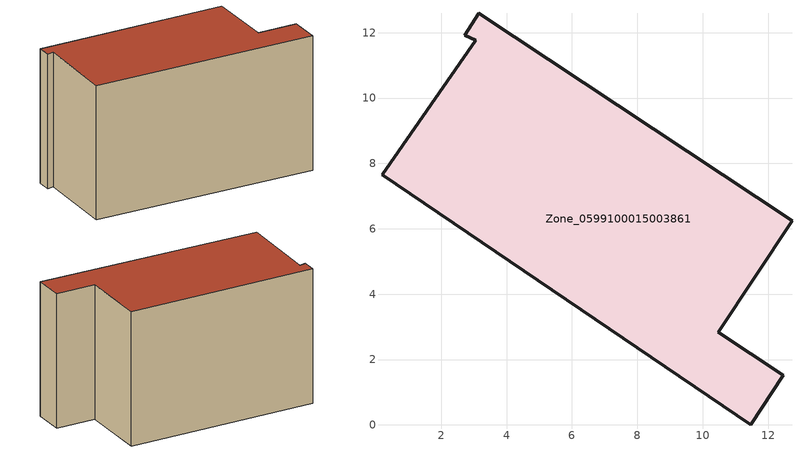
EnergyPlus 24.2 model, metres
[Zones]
Zone_0599100015003861
 floor ground (C_G): 10.48,2.84 12.47,1.52 11.46,0 0.2,7.66 3.06,11.78 2.71,11.93 3.15,12.6 12.73,6.25 z0.86
 wall outside (C_F): 0.2,7.66 11.46,0 12.47,1.52 10.48,2.84 12.73,6.25 3.15,12.6 2.71,11.93 3.06,11.78 0.2,7.66 z0.86:9
 roof outside (C_R): 3.06,11.78 0.2,7.66 11.46,0 12.47,1.52 10.48,2.84 12.73,6.25 3.15,12.6 2.71,11.93 z9
[BUILDING]
Pand.0599100015003861: North Axis=0; Terrain=City; Loads Convergence Tolerance Value=0.04; Temperature Convergence Tolerance Value=0.4; Solar Distribution=FullExterior; Maximum Number of Warmup Days=25; Minimum Number of Warmup Days=1
[Site:Location]
Rotterdam.The.Hague.AP_ZH_NLD Design_Conditions: Latitude=51.96; Longitude=4.45; Time Zone=1; Elevation=-4.5
[SITE:GROUNDTEMPERATURE:BUILDINGSURFACE]
18, 18, 18, 18, 18, 18, 18, 18, 18, 18, 18, 18
[MATERIAL] Thermal Absorptance=0.9; Solar Absorptance=0.7; Visible Absorptance=0.7
Name | Roughness | Thickness | Conductivity | Density | Specific Heat
G.TI.1965-1974 | MediumSmooth | 0.15 | 0.882353 | 540 | 1210
F.TI.1965-1974 | Rough | 0.3 | 0.697674 | 1920 | 840
R.TI.1965-1974 | MediumRough | 0.2 | 0.232558 | 1500 | 1000
[CONSTRUCTION]
C_G: G.TI.1965-1974
C_F: F.TI.1965-1974
C_R: R.TI.1965-1974
[ZONE]
Zone_0599100015003861: Type=1; Multiplier=1; Ceiling Height=Autocalculate; Volume=Autocalculate; Floor Area=autocalculate; Part of Total Floor Area=Yes
[ZONEINFILTRATION:DESIGNFLOWRATE]
Infil_Zone_0599100015003861: Zone or ZoneList or Space or SpaceList=Zone_0599100015003861; Schedule=AlwaysOn; Design Flow Rate Calculation Method=Flow/Area; Flow Rate per Floor Area=0.003; Constant Term Coefficient=1; Temperature Term Coefficient=0; Velocity Term Coefficient=0; Velocity Squared Term Coefficient=0
[HVACTEMPLATE:ZONE:IDEALLOADSAIRSYSTEM]
Zone_0599100015003861: Maximum Heating Supply Air Temperature=50; Minimum Cooling Supply Air Temperature=13; Maximum Heating Supply Air Humidity Ratio=0.0156; Minimum Cooling Supply Air Humidity Ratio=0.0077; Heating Limit=NoLimit; Cooling Limit=NoLimit; Dehumidification Control Type=ConstantSensibleHeatRatio; Cooling Sensible Heat Ratio=0.7; Dehumidification Setpoint=60; Humidification Control Type=None; Humidification Setpoint=30; Outdoor Air Method=None; Outdoor Air Flow Rate per Person=0.00944; Outdoor Air Flow Rate per Zone Floor Area=0; Outdoor Air Flow Rate per Zone=0; Demand Controlled Ventilation Type=None; Outdoor Air Economizer Type=NoEconomizer; Heat Recovery Type=None; Sensible Heat Recovery Effectiveness=0.7; Latent Heat Recovery Effectiveness=0.65
[ZONECONTROL:THERMOSTAT]
ThermostatControl_Zone_0599100015003861: Zone or ZoneList=Zone_0599100015003861; Control Type Schedule=DualSetpointControlType; Control 1=Thermostat_Zone_0599100015003861; Temperature Difference Between Cutout And Setpoint=0
[THERMOSTATSETPOINT:DUALSETPOINT]
Thermostat_Zone_0599100015003861: Heating Setpoint Temperature Schedule=HeatingSetpoint_Zone_0599100015003861; Cooling Setpoint Temperature Schedule=CoolingSetpoint_Zone_0599100015003861
[SCHEDULE:COMPACT]
HeatingSetpoint_Zone_0599100015003861: Through: 12/31, For: AllDays, Until: 24:00, 21
CoolingSetpoint_Zone_0599100015003861: Through: 12/31, For: AllDays, Until: 24:00, 24
DualSetpointControlType: Through: 12/31, For: AllDays, Until: 24:00, 4
AlwaysOn: Through: 12/31, For: AllDays, Until: 24:00, 1
